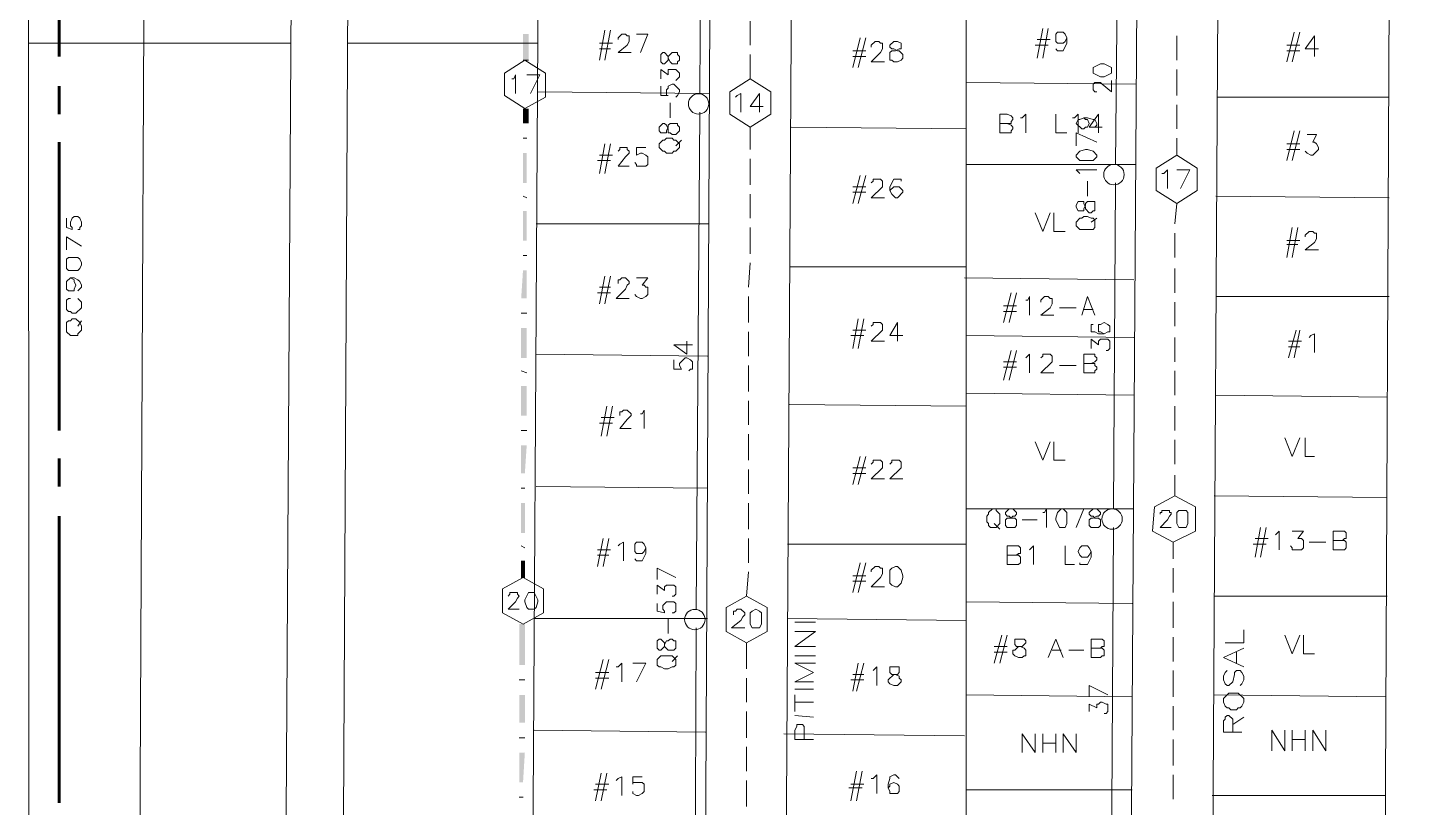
# Model space of a CAD drawing. Header units: millimetres. Extents: x 5.9 to 40.1, y 2 to 30.5.
# Drawn here: x 14.853 to 18.273, y 24.948 to 26.886 of the extents above; entities that cross this region are included whole.
import ezdxf

# ---------------------------------------------------------------- set-up
doc = ezdxf.new("R2010")
doc.units = ezdxf.units.MM
for name, color, linetype in [('PDF_0', 7, 'Continuous'), ('PDF_S24$BOUNDARY-NODE', 3, 'Continuous'), ('PDF_S24$CAAER01', 7, 'Continuous'), ('PDF_S24$NAME-ROAD', 7, 'Continuous'), ('PDF_S24$Passives-TapOffs', 7, 'Continuous'), ('PDF_S24$POLE', 7, 'Continuous'), ('PDF_S24$STRAND', 7, 'Continuous')]:
    doc.layers.add(name, color=color, linetype=linetype)
for name, color, linetype, true_color in [('PDF_S24$Actives-NodeReceiver', 104, 'Continuous', 0x009525), ('PDF_S24$Cable-565', 23, 'Continuous', 0xdd8a6e), ('PDF_S24$LOTS', 254, 'Continuous', 0xdcdcdc), ('PDF_S24$ROAD', 8, 'Continuous', 0x808080), ('PDF_S24$SDU', 157, 'Continuous', 0x396472)]:
    doc.layers.add(name, color=color, linetype=linetype, true_color=true_color)

msp = doc.modelspace()

# ---------------------------------------------------------------- hatches: boundary and pattern name
at = {"layer": 'PDF_S24$CAAER01', "transparency": 33554559}
for points in [[(16.0977, 26.8703), (16.0838, 26.8703), (16.0977, 26.8055)], [(16.0977, 26.8055), (16.0838, 26.8703), (16.0838, 26.8055)], [(16.0977, 26.6852), (16.0838, 26.6852), (16.0977, 26.6482)], [(16.0977, 26.6482), (16.0838, 26.6852), (16.0838, 26.6482)], [(16.093, 26.5742), (16.0838, 26.5742), (16.093, 26.5001)], [(16.093, 26.5001), (16.0838, 26.5742), (16.0838, 26.5001)], [(16.093, 26.4307), (16.0838, 26.4307), (16.093, 26.3567)], [(16.093, 26.3567), (16.0838, 26.4307), (16.0838, 26.3567)], [(16.093, 26.2133), (16.0838, 26.2827), (16.0792, 26.2133)], [(16.093, 26.2827), (16.0838, 26.2827), (16.093, 26.2133)], [(16.093, 26.1392), (16.0792, 26.1392), (16.093, 26.0652)], [(16.093, 26.0652), (16.0792, 26.1392), (16.0792, 26.0652)], [(16.093, 25.9958), (16.0792, 25.9958), (16.093, 25.9218)], [(16.093, 25.9218), (16.0792, 25.9958), (16.0792, 25.9218)], [(16.093, 25.8477), (16.0792, 25.8477), (16.0884, 25.7783)], [(16.0884, 25.7783), (16.0792, 25.8477), (16.0792, 25.7783)], [(16.0884, 25.7043), (16.0792, 25.7043), (16.0884, 25.6303)], [(16.0884, 25.6303), (16.0792, 25.7043), (16.0792, 25.6303)], [(16.0884, 25.5609), (16.0792, 25.5609), (16.0884, 25.5192)], [(16.0884, 25.5192), (16.0792, 25.5609), (16.0792, 25.5192)], [(16.0884, 25.4035), (16.0745, 25.4035), (16.0884, 25.3017)], [(16.0884, 25.3017), (16.0745, 25.4035), (16.0745, 25.3017)], [(16.0884, 25.2277), (16.0745, 25.2277), (16.0884, 25.1583)], [(16.0884, 25.1583), (16.0745, 25.2277), (16.0745, 25.1583)], [(16.0884, 25.0843), (16.0745, 25.0843), (16.0838, 25.0102)], [(16.0838, 25.0102), (16.0745, 25.0843), (16.0745, 25.0102)]]:
    msp.add_hatch(color=256, dxfattribs=at).paths.add_polyline_path(points)

# ---------------------------------------------------------------- linework, layer by layer
at = {"layer": 'PDF_0', "lineweight": 9}
msp.add_lwpolyline([(18.6934, 29.2162), (18.2168, 29.2625), (17.421, 29.3319), (16.9352, 29.4105), (16.4817, 29.4753), (16.1948, 29.5447), (16.0236, 29.6558), (15.8108, 29.8917), (15.5332, 30.1323), (14.853, 30.4562), (14.8576, 23.0438)], dxfattribs=at)
at = {"layer": 'PDF_S24$Actives-NodeReceiver', "lineweight": 18}
for points in [[(14.9779, 26.3845), (14.9826, 26.3845), (14.9826, 26.3891), (14.9872, 26.3937), (14.9872, 26.403), (14.9826, 26.4122), (14.9779, 26.4169), (14.9687, 26.4169), (14.9641, 26.4122), (14.9594, 26.403), (14.9594, 26.3937), (14.9641, 26.3891), (14.9641, 26.3845), (14.9502, 26.3891), (14.9502, 26.4122)], [(14.9502, 26.3336), (14.9502, 26.366), (14.9872, 26.3428)], [(14.9594, 26.2642), (14.9687, 26.2642), (14.9779, 26.2595), (14.9826, 26.2549), (14.9872, 26.2457), (14.9872, 26.241), (14.9779, 26.2318)], [(14.9779, 26.2133), (14.9872, 26.204), (14.9872, 26.1901), (14.9733, 26.1762), (14.9641, 26.1762), (14.9594, 26.1809), (14.9548, 26.1809), (14.9502, 26.1855), (14.9502, 26.2086), (14.9548, 26.2133), (14.9594, 26.2133)], [(14.9872, 26.1577), (14.9779, 26.1439)]]:
    msp.add_lwpolyline(points, dxfattribs=at)
for points in [[(14.9502, 26.2873), (14.9502, 26.3104), (14.9548, 26.3151), (14.9779, 26.3151), (14.9826, 26.3104), (14.9872, 26.3012), (14.9872, 26.2966), (14.9826, 26.2873), (14.9779, 26.2827), (14.9548, 26.2827)], [(14.9687, 26.2595), (14.9687, 26.2549), (14.9733, 26.2457), (14.9687, 26.2364), (14.9687, 26.2318), (14.9548, 26.2318), (14.9502, 26.2364), (14.9502, 26.2549), (14.9594, 26.2642)], [(14.9502, 26.13), (14.9502, 26.1531), (14.9548, 26.1577), (14.9594, 26.1577), (14.9641, 26.1624), (14.9733, 26.1624), (14.9826, 26.1531), (14.9872, 26.1439), (14.9872, 26.1346), (14.9779, 26.1254), (14.9779, 26.1207), (14.9594, 26.1207)]]:
    msp.add_lwpolyline(points, close=True, dxfattribs=at)
at = {"layer": 'PDF_S24$BOUNDARY-NODE', "lineweight": 60}
for points in [[(14.9317, 27.5273), (14.9317, 26.8148)], [(14.9317, 26.7407), (14.9317, 26.6713)], [(14.9317, 26.6019), (14.9317, 25.8847)], [(14.9317, 25.8153), (14.9317, 25.7459)], [(14.9317, 25.6719), (14.9317, 24.9593)]]:
    msp.add_lwpolyline(points, dxfattribs=at)
at = {"layer": 'PDF_S24$CAAER01', "lineweight": 0}
for points in [[(16.0838, 26.8055), (16.0977, 26.8055)], [(16.0838, 26.6112), (16.093, 26.6112)], [(16.0838, 26.4677), (16.093, 26.4631)], [(16.0838, 26.3197), (16.093, 26.3197)], [(16.0792, 26.1762), (16.093, 26.1762)], [(16.0792, 26.0328), (16.093, 26.0282)], [(16.0792, 25.8847), (16.093, 25.8847)], [(16.0792, 25.7413), (16.0884, 25.7413)], [(16.0792, 25.5979), (16.0884, 25.5932)], [(16.0792, 25.5192), (16.0884, 25.5192)], [(16.0745, 25.2647), (16.0884, 25.2647)], [(16.0745, 25.1213), (16.0884, 25.1213)], [(16.0745, 24.9732), (16.0838, 24.9732)]]:
    msp.add_lwpolyline(points, dxfattribs=at)
at = {"layer": 'PDF_S24$Cable-565', "lineweight": 13}
for points in [[(16.6483, 26.8425), (16.6483, 26.9027)], [(17.7079, 26.8055), (17.7079, 26.8657)], [(16.6483, 26.7593), (16.6483, 26.8194)], [(17.7079, 26.7176), (17.7079, 26.7824)], [(17.7079, 26.6343), (17.7079, 26.6945)], [(16.6483, 26.5834), (16.6483, 26.6389)], [(17.7079, 26.5695), (17.7079, 26.6112)], [(16.6483, 26.4955), (16.6483, 26.5603)], [(16.6483, 26.4122), (16.6483, 26.4724)], [(17.7032, 26.3983), (17.7079, 26.4492)], [(16.6483, 26.3243), (16.6483, 26.3891)], [(17.7032, 26.3151), (17.7032, 26.3752)], [(16.6437, 26.241), (16.6483, 26.3012)], [(17.7032, 26.2271), (17.7032, 26.2873)], [(16.6437, 26.1531), (16.6437, 26.2179)], [(17.7032, 26.1439), (17.7032, 26.204)], [(16.6437, 26.0698), (16.6437, 26.13)], [(17.7032, 26.0559), (17.7032, 26.1161)], [(16.6437, 25.9819), (16.6437, 26.0467)], [(17.7032, 25.9727), (17.7032, 26.0328)], [(16.6437, 25.8986), (16.6437, 25.9588)], [(17.7032, 25.8847), (17.7032, 25.9449)], [(16.6437, 25.8107), (16.6437, 25.8755)], [(17.7032, 25.8015), (17.7032, 25.8616)], [(16.6437, 25.7274), (16.6437, 25.7876)], [(17.7032, 25.7228), (17.7032, 25.7737)], [(16.6437, 25.6395), (16.6437, 25.7043)], [(16.6437, 25.5562), (16.6437, 25.6164)], [(17.6986, 25.5655), (17.6986, 25.6071)], [(16.639, 25.4729), (16.6437, 25.5331)], [(17.6986, 25.4822), (17.6986, 25.5423)], [(17.6986, 25.3943), (17.6986, 25.4591)], [(16.639, 25.2925), (16.639, 25.3573)], [(17.6986, 25.311), (17.6986, 25.3711)], [(17.6986, 25.2231), (17.6986, 25.2879)], [(16.639, 25.2092), (16.639, 25.2694)], [(16.639, 25.1213), (16.639, 25.1861)], [(17.6986, 25.1398), (17.6986, 25.1999)], [(17.6986, 25.0519), (17.6986, 25.1167)], [(16.639, 25.038), (16.639, 25.0982)], [(16.639, 24.9501), (16.639, 25.0149)], [(17.6986, 24.9686), (17.6986, 25.0287)]]:
    msp.add_lwpolyline(points, dxfattribs=at)
at = {"layer": 'PDF_S24$LOTS', "lineweight": 0}
for points in [[(16.0977, 23.053), (16.1301, 28.3648), (16.5557, 28.3602)], [(17.185, 23.053), (17.185, 28.3602), (16.7593, 28.3602)], [(17.185, 23.909), (17.185, 27.953), (17.6153, 27.953)], [(15.4869, 23.6406), (15.126, 23.6406), (15.1445, 27.4163)], [(18.2168, 23.053), (18.2354, 26.9582)], [(14.8553, 26.8472), (15.5054, 26.8472)], [(15.6489, 26.8472), (16.1208, 26.8472)], [(17.6061, 26.7454), (17.185, 26.75)], [(16.5465, 26.7222), (16.1208, 26.7269)], [(17.8097, 26.713), (18.2354, 26.713)], [(16.7501, 26.6389), (17.185, 26.6343)], [(17.6061, 26.5464), (17.185, 26.5464)], [(17.805, 26.4677), (18.2354, 26.4631)], [(16.5465, 26.3983), (16.1162, 26.3983)], [(16.7455, 26.2919), (17.185, 26.2919)], [(17.6015, 26.2595), (17.1804, 26.2642)], [(17.805, 26.2179), (18.2354, 26.2179)], [(17.6015, 26.1161), (17.185, 26.1207)], [(16.5419, 26.0698), (16.1162, 26.0745)], [(17.6015, 25.9727), (17.185, 25.9773)], [(17.805, 25.9727), (18.2307, 25.968)], [(16.7455, 25.9495), (17.185, 25.9449)], [(16.5419, 25.7413), (16.1162, 25.7459)], [(17.8004, 25.7228), (18.2307, 25.7182)], [(17.6015, 25.6904), (17.185, 25.6904)], [(16.7408, 25.6025), (17.185, 25.6025)], [(17.5968, 25.4544), (17.185, 25.4591)], [(17.8004, 25.4729), (18.2307, 25.4729)], [(16.5419, 25.4174), (16.1116, 25.4174)], [(16.7408, 25.4174), (17.185, 25.4128)], [(17.5968, 25.2231), (17.185, 25.2277)], [(17.8004, 25.2277), (18.2261, 25.2231)], [(16.5372, 25.1352), (16.1116, 25.1398)], [(16.7316, 25.1305), (17.1804, 25.1259)], [(17.5968, 24.9917), (17.185, 24.9917)], [(17.7958, 24.9779), (18.2261, 24.9779)]]:
    msp.add_lwpolyline(points, dxfattribs=at)
at = {"layer": 'PDF_S24$NAME-ROAD', "lineweight": 9}
for points in [[(16.8102, 25.4082), (16.7593, 25.4082)], [(16.8102, 25.348), (16.7593, 25.348), (16.8102, 25.385), (16.7593, 25.385)], [(17.8744, 25.3897), (17.8744, 25.3573), (17.8282, 25.3573)], [(16.8102, 25.3249), (16.7593, 25.3249)], [(17.8744, 25.2971), (17.8236, 25.3203), (17.8744, 25.3434)], [(17.8559, 25.3341), (17.8559, 25.3064)], [(16.8056, 25.2601), (16.7593, 25.2601), (16.8056, 25.2832), (16.7593, 25.3064), (16.8102, 25.3064)], [(17.8652, 25.2508), (17.8698, 25.2555), (17.8744, 25.2647), (17.8744, 25.274), (17.8698, 25.2832), (17.8652, 25.2879), (17.8559, 25.2879), (17.8513, 25.2832), (17.8513, 25.2786), (17.8467, 25.2601), (17.8374, 25.2508), (17.8328, 25.2508), (17.8282, 25.2555), (17.8236, 25.2647), (17.8236, 25.274), (17.8282, 25.2832), (17.8328, 25.2879)], [(16.8056, 25.2416), (16.7593, 25.2416)], [(16.7593, 25.2277), (16.7593, 25.1861)], [(16.8056, 25.2092), (16.7593, 25.2092)], [(16.8056, 25.1722), (16.7593, 25.1768)], [(17.8698, 25.1352), (17.8236, 25.1352), (17.8236, 25.1629), (17.8282, 25.1676), (17.8282, 25.1722), (17.8328, 25.1768), (17.8374, 25.1768), (17.8467, 25.1676), (17.8467, 25.1352)], [(16.8056, 25.1167), (16.7593, 25.1167), (16.7593, 25.1398), (16.764, 25.1491), (16.764, 25.1537), (16.7778, 25.1537), (16.7825, 25.1491), (16.7825, 25.1167)], [(17.8744, 25.1722), (17.8467, 25.1537)]]:
    msp.add_lwpolyline(points, dxfattribs=at)
msp.add_lwpolyline([(17.8236, 25.2092), (17.8236, 25.2185), (17.8374, 25.2323), (17.8606, 25.2323), (17.8744, 25.2185), (17.8744, 25.2092), (17.8698, 25.1999), (17.8652, 25.1953), (17.8606, 25.1953), (17.8559, 25.1907), (17.8421, 25.1907), (17.8374, 25.1953), (17.8328, 25.1953), (17.8282, 25.1999)], close=True, dxfattribs=at)
at = {"layer": 'PDF_S24$Passives-TapOffs', "lineweight": 9}
for points in [[(16.0375, 26.7731), (16.0884, 26.8055), (16.1393, 26.7731), (16.1393, 26.713), (16.0884, 26.6852), (16.0375, 26.7176)], [(16.6992, 26.6713), (16.6483, 26.6389), (16.5974, 26.6713), (16.5974, 26.7269), (16.6483, 26.7593), (16.6992, 26.7269)], [(17.7588, 26.4816), (17.7079, 26.4492), (17.657, 26.4816), (17.657, 26.5372), (17.7079, 26.5695), (17.7588, 26.5372)], [(17.7541, 25.6349), (17.6986, 25.6071), (17.6477, 25.6349), (17.6524, 25.695), (17.7032, 25.7228), (17.7541, 25.695)], [(17.7125, 25.6858), (17.731, 25.6858), (17.7356, 25.6812), (17.7356, 25.6534), (17.731, 25.6441), (17.7125, 25.6441), (17.7079, 25.6534), (17.7079, 25.6812)], [(16.0329, 25.4915), (16.0838, 25.5192), (16.1347, 25.4915), (16.1347, 25.4313), (16.0838, 25.4035), (16.0329, 25.4313)], [(16.0977, 25.4822), (16.1116, 25.4822), (16.1208, 25.4637), (16.1208, 25.4591), (16.1162, 25.4452), (16.1116, 25.4406), (16.0977, 25.4406), (16.093, 25.4452), (16.0884, 25.4591), (16.0884, 25.4637)], [(16.6899, 25.385), (16.639, 25.3573), (16.5881, 25.385), (16.5881, 25.4452), (16.639, 25.4729), (16.6899, 25.4452)], [(16.6622, 25.4406), (16.6714, 25.4359), (16.6761, 25.4313), (16.6761, 25.4035), (16.6714, 25.3943), (16.6529, 25.3943), (16.6483, 25.4035), (16.6483, 25.4313), (16.6529, 25.4359)]]:
    msp.add_lwpolyline(points, close=True, dxfattribs=at)
for points in [[(16.056, 26.7593), (16.0607, 26.7593), (16.0653, 26.7685), (16.0653, 26.7222)], [(16.093, 26.7685), (16.1254, 26.7685), (16.1023, 26.7222)], [(16.6113, 26.713), (16.6159, 26.7176), (16.6252, 26.7222), (16.6252, 26.676)], [(16.6807, 26.6898), (16.6483, 26.6898), (16.6714, 26.7222), (16.6714, 26.676)], [(17.6709, 26.5233), (17.6755, 26.5233), (17.6847, 26.5325), (17.6847, 26.4863)], [(17.7079, 26.5325), (17.7403, 26.5325), (17.7171, 26.4863)], [(17.6662, 25.6765), (17.6662, 25.6812), (17.6709, 25.6812), (17.6709, 25.6858), (17.6894, 25.6858), (17.6894, 25.6812), (17.694, 25.6812), (17.694, 25.6765), (17.6894, 25.6719), (17.6847, 25.6626), (17.6662, 25.6441), (17.694, 25.6441)], [(16.0745, 25.4406), (16.0468, 25.4406), (16.0653, 25.4591), (16.0699, 25.4683), (16.0745, 25.4729), (16.0699, 25.4776), (16.0699, 25.4822), (16.0514, 25.4822), (16.0514, 25.4776), (16.0468, 25.4729)], [(16.6066, 25.4267), (16.6066, 25.4359), (16.6113, 25.4359), (16.6159, 25.4406), (16.6252, 25.4406), (16.6344, 25.4313), (16.6344, 25.4267), (16.6298, 25.422), (16.6252, 25.4128), (16.602, 25.3943), (16.6344, 25.3943)]]:
    msp.add_lwpolyline(points, dxfattribs=at)
at = {"layer": 'PDF_S24$POLE', "lineweight": 0}
for points in [[(16.4447, 26.8101), (16.4447, 26.8055), (16.4354, 26.7963), (16.4308, 26.7963), (16.4262, 26.8009), (16.4262, 26.8194), (16.4308, 26.824), (16.4354, 26.824), (16.4447, 26.8148), (16.4447, 26.8101), (16.4493, 26.8009), (16.454, 26.7963), (16.4678, 26.7963), (16.4678, 26.8009), (16.4725, 26.8055), (16.4725, 26.8148), (16.4678, 26.8194), (16.4678, 26.824), (16.454, 26.824), (16.4447, 26.8148)], [(16.4262, 26.7593), (16.4262, 26.7824), (16.4447, 26.7685), (16.4447, 26.7824), (16.4632, 26.7824), (16.4725, 26.7731), (16.4725, 26.7639), (16.4632, 26.7546)], [(16.4632, 26.713), (16.4678, 26.7176), (16.4725, 26.7269), (16.4725, 26.7315), (16.4586, 26.7454), (16.454, 26.7454), (16.4447, 26.7407), (16.4447, 26.7361), (16.4401, 26.7315), (16.4401, 26.7176), (16.4447, 26.7176), (16.4262, 26.7176), (16.4262, 26.7407)], [(16.4493, 26.6991), (16.4493, 26.6621)], [(17.4765, 26.6621), (17.4858, 26.6621), (17.4997, 26.6575), (17.5043, 26.6575), (17.5089, 26.6482), (17.5089, 26.6436), (17.5043, 26.6389), (17.4997, 26.6389)], [(17.458, 26.5927), (17.458, 26.6251), (17.5089, 26.6019)], [(16.4771, 26.6066), (16.4632, 26.5927)], [(17.4673, 26.5233), (17.458, 26.5325), (17.5089, 26.5325)], [(17.4858, 26.5048), (17.4858, 26.4677)], [(17.5089, 26.4122), (17.495, 26.403)], [(17.3747, 25.6812), (17.3794, 25.6812), (17.384, 25.6904), (17.384, 25.6441)], [(17.4488, 25.6904), (17.4765, 25.6904), (17.458, 25.6441)], [(17.2683, 25.6395), (17.2544, 25.6534)], [(17.3608, 25.6626), (17.3238, 25.6626)], [(16.4169, 25.5146), (16.4169, 25.5423), (16.4632, 25.5192)], [(16.4169, 25.4776), (16.4169, 25.5007), (16.4354, 25.4868), (16.4354, 25.4961), (16.4401, 25.5007), (16.4586, 25.5007), (16.4632, 25.4961), (16.4632, 25.4776), (16.4586, 25.4729), (16.454, 25.4729)], [(16.454, 25.4313), (16.4586, 25.4313), (16.4632, 25.4359), (16.4632, 25.4544), (16.4586, 25.4591), (16.4401, 25.4591), (16.4308, 25.4498), (16.4308, 25.4406), (16.4354, 25.4359), (16.4354, 25.4313), (16.4169, 25.4359), (16.4169, 25.4544)], [(16.4447, 25.4174), (16.4447, 25.3804)], [(16.4354, 25.348), (16.4262, 25.3388), (16.4216, 25.3388), (16.4169, 25.3434), (16.4169, 25.3619), (16.4216, 25.3665), (16.4262, 25.3665), (16.4354, 25.3573), (16.4354, 25.3526), (16.4401, 25.3619), (16.4447, 25.3619), (16.4493, 25.3665), (16.454, 25.3665), (16.4586, 25.3619), (16.4632, 25.3619), (16.4632, 25.3434), (16.4586, 25.3388), (16.4447, 25.3388), (16.4354, 25.348), (16.4354, 25.3526)], [(16.4678, 25.3249), (16.454, 25.311)]]:
    msp.add_lwpolyline(points, dxfattribs=at)
for points in [[(16.4216, 26.6297), (16.4216, 26.6389), (16.4308, 26.6482), (16.4354, 26.6482), (16.4401, 26.6436), (16.4447, 26.6343), (16.4447, 26.6251), (16.4493, 26.6251), (16.454, 26.6204), (16.4632, 26.6204), (16.4725, 26.6297), (16.4725, 26.6389), (16.4678, 26.6436), (16.4678, 26.6482), (16.4493, 26.6482), (16.4447, 26.6436), (16.4447, 26.6389), (16.4401, 26.6297), (16.4401, 26.6251), (16.4262, 26.6251)], [(17.4812, 26.6575), (17.4858, 26.6575), (17.4904, 26.6482), (17.4858, 26.6389), (17.4812, 26.6389), (17.4765, 26.6343), (17.4719, 26.6343), (17.458, 26.6482), (17.4626, 26.6575), (17.4673, 26.6575), (17.4765, 26.6621)], [(16.4216, 26.5881), (16.4216, 26.5973), (16.4308, 26.6066), (16.4354, 26.6066), (16.4401, 26.6112), (16.454, 26.6112), (16.4586, 26.6066), (16.4632, 26.6066), (16.4725, 26.5973), (16.4725, 26.5881), (16.4632, 26.5788), (16.4586, 26.5788), (16.454, 26.5742), (16.4401, 26.5742), (16.4354, 26.5788), (16.4308, 26.5788)], [(17.458, 26.5649), (17.458, 26.5695), (17.4673, 26.5788), (17.4812, 26.5834), (17.4858, 26.5834), (17.4997, 26.5788), (17.5089, 26.5695), (17.5089, 26.5649), (17.4997, 26.5557), (17.4673, 26.5557)], [(17.458, 26.44), (17.458, 26.4446), (17.4626, 26.4539), (17.4765, 26.4539), (17.4765, 26.4492), (17.4812, 26.44), (17.4812, 26.4354), (17.4904, 26.4261), (17.495, 26.4261), (17.4997, 26.4307), (17.5043, 26.4307), (17.5043, 26.4539), (17.4858, 26.4539), (17.4812, 26.4492), (17.4812, 26.4446), (17.4765, 26.4354), (17.4765, 26.4307), (17.4626, 26.4307)], [(17.458, 26.3937), (17.458, 26.403), (17.4673, 26.4122), (17.4719, 26.4122), (17.4765, 26.4169), (17.4858, 26.4169), (17.495, 26.4122), (17.4997, 26.4122), (17.5043, 26.4076), (17.5043, 26.3891), (17.4997, 26.3845), (17.4673, 26.3845)], [(17.2498, 25.6904), (17.2591, 25.6904), (17.2591, 25.6858), (17.2683, 25.6765), (17.2683, 25.6534), (17.2591, 25.6441), (17.2452, 25.6441), (17.2405, 25.6488), (17.2405, 25.6534), (17.2359, 25.658), (17.2359, 25.6719), (17.2405, 25.6765), (17.2405, 25.6812)], [(17.2914, 25.6719), (17.2868, 25.6719), (17.2822, 25.6765), (17.2822, 25.6812), (17.2914, 25.6904), (17.3007, 25.6904), (17.31, 25.6812), (17.31, 25.6765), (17.3053, 25.6719), (17.3007, 25.6719), (17.2961, 25.6673), (17.2868, 25.6673), (17.2822, 25.6626), (17.2822, 25.6488), (17.2868, 25.6441), (17.3053, 25.6441), (17.31, 25.6488), (17.31, 25.6626), (17.3053, 25.6673), (17.2961, 25.6673)], [(17.421, 25.6904), (17.4256, 25.6904), (17.4349, 25.6812), (17.4349, 25.6534), (17.4303, 25.6441), (17.4164, 25.6441), (17.4071, 25.6626), (17.4071, 25.6673), (17.4117, 25.6812)], [(17.4997, 25.6904), (17.5089, 25.6904), (17.5182, 25.6812), (17.5182, 25.6765), (17.5135, 25.6719), (17.5089, 25.6719), (17.4997, 25.6673), (17.495, 25.6673), (17.4904, 25.6626), (17.4904, 25.6488), (17.495, 25.6441), (17.5135, 25.6441), (17.5182, 25.6488), (17.5182, 25.6626), (17.5135, 25.6673), (17.5043, 25.6673), (17.4997, 25.6719), (17.495, 25.6719), (17.4904, 25.6765), (17.4904, 25.6812)], [(16.4169, 25.3017), (16.4169, 25.3156), (16.4262, 25.3249), (16.454, 25.3249), (16.4632, 25.3156), (16.4632, 25.3017), (16.4586, 25.2971), (16.454, 25.2971), (16.4447, 25.2925), (16.4354, 25.2925), (16.4262, 25.2971), (16.4216, 25.2971)]]:
    msp.add_lwpolyline(points, close=True, dxfattribs=at)
for centre in [(16.5199, 26.6966), (17.5517, 26.5208), (17.5471, 25.6648), (16.5106, 25.4149)]:
    msp.add_circle(centre, 0.0254, dxfattribs=at)
at = {"layer": 'PDF_S24$ROAD', "lineweight": 0}
for points in [[(16.528, 23.053), (16.5557, 28.3602), (16.7593, 28.3602), (16.7269, 23.053)], [(17.8097, 27.2312), (17.8143, 27.953), (17.6153, 27.953), (17.5829, 23.053)], [(15.51, 27.606), (15.5147, 27.916), (15.6535, 27.916), (15.6303, 23.5018)], [(15.4869, 23.5805), (15.51, 27.3654)], [(17.7865, 23.053), (17.8097, 26.9397)]]:
    msp.add_lwpolyline(points, dxfattribs=at)
at = {"layer": 'PDF_S24$SDU', "lineweight": 0}
for points in [[(17.3608, 26.8101), (17.3747, 26.8842)], [(17.3747, 26.8101), (17.3886, 26.8842)], [(16.2735, 26.8055), (16.2874, 26.8796)], [(16.2874, 26.8055), (16.3013, 26.8796)], [(16.3198, 26.8564), (16.3198, 26.861), (16.329, 26.8703), (16.3383, 26.8703), (16.3429, 26.8657), (16.3475, 26.8657), (16.3475, 26.8518), (16.3429, 26.8425), (16.3198, 26.824), (16.3522, 26.824)], [(16.366, 26.8703), (16.3938, 26.8703), (16.3753, 26.824)], [(16.9028, 26.787), (16.9213, 26.861)], [(16.9167, 26.787), (16.9352, 26.861)], [(16.949, 26.8379), (16.949, 26.8425), (16.9583, 26.8518), (16.9676, 26.8518), (16.9722, 26.8472), (16.9768, 26.8472), (16.9768, 26.8333), (16.9722, 26.824), (16.949, 26.8009), (16.9814, 26.8009)], [(17.3932, 26.8564), (17.3608, 26.8564)], [(17.4349, 26.861), (17.4349, 26.8472), (17.4256, 26.8287), (17.4117, 26.8287), (17.4071, 26.8333)], [(17.9809, 26.8009), (17.9994, 26.8749)], [(17.9947, 26.8009), (18.0133, 26.8749)], [(18.0595, 26.8333), (18.0271, 26.8333), (18.0503, 26.8657), (18.0503, 26.8148)], [(16.3059, 26.8472), (16.2735, 26.8472)], [(16.3013, 26.8333), (16.2735, 26.8333)], [(16.9352, 26.8287), (16.9028, 26.8287)], [(17.3886, 26.8425), (17.3562, 26.8425)], [(18.0133, 26.8425), (17.9809, 26.8425)], [(18.0133, 26.8287), (17.9809, 26.8287)], [(16.9352, 26.8148), (16.9028, 26.8148)], [(17.2868, 26.6482), (17.2961, 26.6436), (17.3007, 26.6389), (17.3007, 26.6343), (17.2961, 26.6297), (17.2961, 26.6251), (17.2683, 26.6251), (17.2683, 26.6713), (17.2868, 26.6713), (17.2961, 26.6667), (17.3007, 26.6621), (17.3007, 26.6575), (17.2961, 26.6528), (17.2961, 26.6482), (17.2683, 26.6482)], [(17.3192, 26.6621), (17.3238, 26.6621), (17.3331, 26.6713), (17.3331, 26.6251)], [(17.4349, 26.6251), (17.4071, 26.6251), (17.4071, 26.6713)], [(17.4488, 26.6621), (17.4534, 26.6621), (17.4626, 26.6713), (17.4626, 26.6251)], [(17.5228, 26.6389), (17.4904, 26.6389), (17.5135, 26.6713), (17.5135, 26.6251)], [(17.9809, 26.5557), (17.9994, 26.6297)], [(17.9947, 26.5557), (18.0133, 26.6297)], [(18.0318, 26.6204), (18.0549, 26.6204), (18.0456, 26.6019), (18.0503, 26.6019), (18.0549, 26.5973), (18.0595, 26.5881), (18.0595, 26.5834), (18.0456, 26.5695), (18.041, 26.5695), (18.0318, 26.5742), (18.0271, 26.5788)], [(16.2735, 26.5233), (16.2874, 26.5973)], [(16.2874, 26.5233), (16.3013, 26.5973)], [(16.3475, 26.5418), (16.3198, 26.5418), (16.3383, 26.5649), (16.3475, 26.5742), (16.3475, 26.5788), (16.3429, 26.5834), (16.3429, 26.5881), (16.3244, 26.5881), (16.3244, 26.5834), (16.3198, 26.5788)], [(16.3614, 26.551), (16.366, 26.5464), (16.366, 26.5418), (16.3892, 26.5418), (16.3938, 26.5464), (16.3938, 26.5649), (16.3892, 26.5695), (16.3799, 26.5742), (16.3753, 26.5742), (16.366, 26.5695), (16.366, 26.5881), (16.3892, 26.5881)], [(18.0133, 26.5973), (17.9809, 26.5973)], [(18.0133, 26.5834), (17.9809, 26.5834)], [(16.3013, 26.5557), (16.2689, 26.5557)], [(16.3059, 26.5695), (16.2735, 26.5695)], [(16.9028, 26.4492), (16.9213, 26.5186)], [(16.9167, 26.4492), (16.9352, 26.5186)], [(16.9814, 26.4631), (16.949, 26.4631), (16.9768, 26.4909), (16.9768, 26.5048), (16.9722, 26.5094), (16.9537, 26.5094), (16.9537, 26.5048), (16.949, 26.5001)], [(16.9953, 26.4816), (17.0046, 26.4909), (17.0185, 26.4909), (17.0277, 26.4816), (17.0277, 26.477), (17.0138, 26.4631), (17.0092, 26.4631), (16.9999, 26.4724), (16.9953, 26.4816), (16.9953, 26.4909), (17.0046, 26.5094), (17.0231, 26.5094), (17.0231, 26.5048)], [(16.9352, 26.4909), (16.9028, 26.4909)], [(16.9352, 26.477), (16.9028, 26.477)], [(17.3932, 26.4261), (17.3747, 26.3798), (17.3562, 26.4261)], [(17.4303, 26.3798), (17.4025, 26.3798), (17.4025, 26.4261)], [(17.9809, 26.3151), (17.9947, 26.3891)], [(17.9947, 26.3151), (18.0086, 26.3891)], [(18.0271, 26.366), (18.0271, 26.3706), (18.0364, 26.3798), (18.0456, 26.3798), (18.0503, 26.3752), (18.0549, 26.3752), (18.0549, 26.3613), (18.0503, 26.3521), (18.0271, 26.3336), (18.0595, 26.3336)], [(18.0133, 26.3567), (17.9809, 26.3567)], [(18.0086, 26.3474), (17.9809, 26.3474)], [(16.2735, 26.1994), (16.2874, 26.2688)], [(16.2874, 26.1994), (16.3013, 26.2688)], [(16.3013, 26.241), (16.2735, 26.241)], [(16.3198, 26.2503), (16.3198, 26.2595), (16.3244, 26.2595), (16.329, 26.2642), (16.3383, 26.2642), (16.3475, 26.2549), (16.3475, 26.2503), (16.3429, 26.2457), (16.3383, 26.2364), (16.3151, 26.2133), (16.3475, 26.2133)], [(16.366, 26.2642), (16.3938, 26.2642), (16.3799, 26.2457), (16.3845, 26.2457), (16.3892, 26.241), (16.3938, 26.241), (16.3938, 26.2225), (16.3892, 26.2179), (16.3799, 26.2133), (16.3753, 26.2133), (16.366, 26.2179), (16.3614, 26.2225)], [(16.3013, 26.2271), (16.2689, 26.2271)], [(17.2776, 26.1531), (17.2961, 26.2271)], [(17.2914, 26.1531), (17.31, 26.2271)], [(17.3331, 26.2086), (17.3377, 26.2086), (17.3423, 26.2179), (17.3423, 26.1716)], [(17.3701, 26.204), (17.3701, 26.2086), (17.3794, 26.2179), (17.3886, 26.2179), (17.3932, 26.2133), (17.3979, 26.2133), (17.3979, 26.1994), (17.3932, 26.1901), (17.3701, 26.1716), (17.4025, 26.1716)], [(17.4719, 26.1716), (17.4858, 26.2179), (17.5043, 26.1716)], [(17.31, 26.1948), (17.2776, 26.1948)], [(17.31, 26.1809), (17.2776, 26.1809)], [(17.458, 26.1901), (17.4164, 26.1901)], [(17.4997, 26.1855), (17.4765, 26.1855)], [(16.9028, 26.0883), (16.9167, 26.1624)], [(16.9352, 26.1346), (16.9028, 26.1346)], [(16.9167, 26.0883), (16.9305, 26.1624)], [(16.9814, 26.1068), (16.949, 26.1068), (16.9768, 26.1346), (16.9768, 26.1485), (16.9722, 26.1531), (16.9537, 26.1531), (16.9537, 26.1485), (16.949, 26.1439)], [(17.0277, 26.1207), (16.9953, 26.1207), (17.0138, 26.1531), (17.0138, 26.1068)], [(17.9855, 26.0652), (18.004, 26.1346)], [(17.9994, 26.0652), (18.0133, 26.1346)], [(16.9305, 26.1207), (16.8981, 26.1207)], [(18.0179, 26.1068), (17.9855, 26.1068)], [(18.0364, 26.1161), (18.041, 26.1207), (18.0503, 26.1254), (18.0503, 26.0791)], [(17.2776, 26.0097), (17.2961, 26.0837)], [(17.2914, 26.0097), (17.31, 26.0837)], [(17.3331, 26.0652), (17.3423, 26.0745), (17.3423, 26.0282)], [(17.4025, 26.0282), (17.3701, 26.0282), (17.3979, 26.0559), (17.3979, 26.0698), (17.3932, 26.0745), (17.3747, 26.0745), (17.3747, 26.0698), (17.3701, 26.0652)], [(17.495, 26.0513), (17.5043, 26.0513), (17.5043, 26.0467), (17.5089, 26.0421), (17.5089, 26.0374), (17.5043, 26.0328), (17.5043, 26.0282), (17.4765, 26.0282), (17.4765, 26.0745), (17.5043, 26.0745), (17.5043, 26.0698), (17.5089, 26.0652), (17.5089, 26.0606), (17.5043, 26.0559), (17.495, 26.0513), (17.4765, 26.0513)], [(18.0133, 26.093), (17.9855, 26.093)], [(17.31, 26.0559), (17.2776, 26.0559)], [(17.31, 26.0421), (17.2776, 26.0421)], [(17.458, 26.0467), (17.4164, 26.0467)], [(16.2781, 25.8709), (16.292, 25.9449)], [(16.292, 25.8709), (16.3059, 25.9449)], [(16.3244, 25.9218), (16.3244, 25.931), (16.329, 25.931), (16.3337, 25.9356), (16.3429, 25.9356), (16.3522, 25.9264), (16.3522, 25.9218), (16.3429, 25.9125), (16.3244, 25.8894), (16.3522, 25.8894)], [(16.3753, 25.9264), (16.3799, 25.9264), (16.3845, 25.9356), (16.3845, 25.8894)], [(16.3059, 25.9033), (16.2735, 25.9033)], [(16.3105, 25.9171), (16.2781, 25.9171)], [(18.0133, 25.8662), (17.9947, 25.82), (17.9762, 25.8662)], [(18.0503, 25.82), (18.0271, 25.82), (18.0271, 25.8662)], [(17.3932, 25.857), (17.3747, 25.8107), (17.3562, 25.857)], [(17.4303, 25.8107), (17.4025, 25.8107), (17.4025, 25.857)], [(16.9028, 25.7506), (16.9213, 25.82)], [(16.9352, 25.7922), (16.9028, 25.7922)], [(16.9167, 25.7506), (16.9352, 25.82)], [(16.9814, 25.7644), (16.949, 25.7644), (16.9768, 25.7922), (16.9768, 25.8061), (16.9722, 25.8107), (16.9537, 25.8107), (16.9537, 25.8061), (16.949, 25.8015)], [(17.0277, 25.7644), (16.9953, 25.7644), (17.0231, 25.7922), (17.0231, 25.8061), (17.0185, 25.8107), (16.9999, 25.8107), (16.9999, 25.8061), (16.9953, 25.8015)], [(16.9352, 25.7783), (16.9028, 25.7783)], [(17.9022, 25.5701), (17.9161, 25.6441)], [(17.9161, 25.5701), (17.93, 25.6441)], [(17.9531, 25.6256), (17.9624, 25.6349), (17.9624, 25.5886)], [(17.9947, 25.6349), (18.0225, 25.6349), (18.0086, 25.6164), (18.0179, 25.6164), (18.0225, 25.6118), (18.0225, 25.5932), (18.0179, 25.5886), (17.9947, 25.5886), (17.9947, 25.5932), (17.9901, 25.5979)], [(18.1197, 25.6118), (18.1243, 25.6118), (18.1289, 25.6071), (18.1289, 25.5932), (18.1243, 25.5886), (18.0965, 25.5886), (18.0965, 25.6349), (18.1243, 25.6349), (18.1289, 25.6303), (18.1289, 25.6164), (18.1243, 25.6164), (18.1197, 25.6118), (18.0965, 25.6118)], [(16.2689, 25.547), (16.2828, 25.6164)], [(16.3013, 25.5886), (16.2689, 25.5886)], [(16.2828, 25.547), (16.2966, 25.6164)], [(16.3198, 25.5979), (16.3244, 25.6025), (16.3337, 25.6071), (16.3337, 25.5609)], [(16.3892, 25.5932), (16.3892, 25.5794), (16.3799, 25.5609), (16.366, 25.5609), (16.3614, 25.5655)], [(17.31, 25.5747), (17.3146, 25.5747), (17.3192, 25.5701), (17.3192, 25.5562), (17.3146, 25.5516), (17.2868, 25.5516), (17.2868, 25.5979), (17.3146, 25.5979), (17.3192, 25.5932), (17.3192, 25.5794), (17.3146, 25.5794), (17.31, 25.5747), (17.2868, 25.5747)], [(17.3423, 25.5886), (17.3516, 25.5979), (17.3516, 25.5516)], [(17.4534, 25.5516), (17.4303, 25.5516), (17.4303, 25.5979)], [(17.93, 25.6025), (17.8976, 25.6025)], [(17.9346, 25.6164), (17.9022, 25.6164)], [(18.078, 25.6071), (18.0364, 25.6071)], [(16.2966, 25.5747), (16.2689, 25.5747)], [(16.9028, 25.4822), (16.9213, 25.5562)], [(16.9167, 25.4822), (16.9352, 25.5562)], [(17.495, 25.584), (17.495, 25.5701), (17.4858, 25.5516), (17.4673, 25.5516), (17.4673, 25.5562)], [(16.9352, 25.5238), (16.9028, 25.5238)], [(16.949, 25.5331), (16.949, 25.5377), (16.9583, 25.547), (16.9676, 25.547), (16.9722, 25.5423), (16.9768, 25.5423), (16.9768, 25.5285), (16.9722, 25.5192), (16.949, 25.4961), (16.9814, 25.4961)], [(16.9352, 25.51), (16.9028, 25.51)], [(17.2544, 25.3064), (17.2729, 25.3758)], [(17.2868, 25.348), (17.2544, 25.348)], [(17.2683, 25.3064), (17.2868, 25.3758)], [(17.3886, 25.3203), (17.4071, 25.3665), (17.4256, 25.3203)], [(17.5182, 25.3434), (17.5228, 25.3434), (17.5274, 25.3388), (17.5274, 25.3249), (17.5228, 25.3249), (17.5182, 25.3203), (17.495, 25.3203), (17.495, 25.3665), (17.5228, 25.3665), (17.5274, 25.3619), (17.5274, 25.348), (17.5228, 25.348), (17.5182, 25.3434), (17.495, 25.3434)], [(18.0133, 25.3758), (17.9947, 25.3295), (17.9762, 25.3758)], [(18.0503, 25.3295), (18.0225, 25.3295), (18.0225, 25.3758)], [(16.2642, 25.2416), (16.2828, 25.3156)], [(16.2781, 25.2416), (16.2966, 25.3156)], [(17.2868, 25.3341), (17.2544, 25.3341)], [(17.421, 25.3388), (17.3979, 25.3388)], [(17.4765, 25.3388), (17.4395, 25.3388)], [(16.2966, 25.2832), (16.2642, 25.2832)], [(16.3151, 25.2971), (16.3198, 25.2971), (16.329, 25.3064), (16.329, 25.2601)], [(16.3568, 25.3064), (16.3892, 25.3064), (16.366, 25.2601)], [(16.9028, 25.237), (16.9167, 25.3064)], [(16.9305, 25.2786), (16.9028, 25.2786)], [(16.912, 25.237), (16.9305, 25.3064)], [(16.9537, 25.2879), (16.9629, 25.2971), (16.9629, 25.2508)], [(16.2966, 25.2694), (16.2642, 25.2694)], [(16.9305, 25.2647), (16.8981, 25.2647)], [(17.9439, 25.0889), (17.9439, 25.1398), (17.9762, 25.0889), (17.9762, 25.1398)], [(17.9947, 25.0889), (17.9947, 25.1398)], [(18.0271, 25.0889), (18.0271, 25.1398)], [(18.0456, 25.0889), (18.0456, 25.1398), (18.078, 25.0889), (18.078, 25.1398)], [(17.3238, 25.0843), (17.3238, 25.1305), (17.3562, 25.0843), (17.3562, 25.1305)], [(17.3747, 25.0843), (17.3747, 25.1305)], [(17.4071, 25.1074), (17.3747, 25.1074)], [(17.4071, 25.0843), (17.4071, 25.1305)], [(17.4256, 25.0843), (17.4256, 25.1305), (17.458, 25.0843), (17.458, 25.1305)], [(18.0271, 25.1167), (17.9947, 25.1167)], [(16.8981, 24.964), (16.912, 25.038)], [(16.912, 24.964), (16.9259, 25.038)], [(16.2642, 24.964), (16.2781, 25.0334)], [(16.2966, 25.0056), (16.2642, 25.0056)], [(16.2781, 24.964), (16.292, 25.0334)], [(16.3151, 25.0149), (16.3198, 25.0195), (16.329, 25.0241), (16.329, 24.9779)], [(16.3568, 24.9871), (16.3568, 24.9825), (16.366, 24.9779), (16.3707, 24.9779), (16.3799, 24.9825), (16.3845, 24.9871), (16.3845, 25.0056), (16.3799, 25.0102), (16.3568, 25.0102), (16.3568, 25.0056), (16.3568, 25.0241), (16.3799, 25.0241)], [(16.9305, 25.0056), (16.8981, 25.0056)], [(16.949, 25.0195), (16.9537, 25.0195), (16.9629, 25.0287), (16.9629, 24.9825)], [(16.9907, 24.9964), (16.9907, 25.0056), (16.9953, 25.0195), (16.9953, 25.0241), (17.0046, 25.0287), (17.0092, 25.0287), (17.0185, 25.0195)], [(16.292, 24.9917), (16.2596, 24.9917)], [(16.9259, 24.9964), (16.8935, 24.9964)]]:
    msp.add_lwpolyline(points, dxfattribs=at)
for points in [[(17.0046, 26.8518), (17.0138, 26.8518), (17.0231, 26.8472), (17.0231, 26.8333), (17.0185, 26.8333), (17.0092, 26.8287), (16.9999, 26.8287), (16.9953, 26.824), (16.9953, 26.8055), (16.9999, 26.8055), (17.0046, 26.8009), (17.0138, 26.8009), (17.0231, 26.8055), (17.0277, 26.8101), (17.0277, 26.8194), (17.0185, 26.8287), (17.0138, 26.8287), (17.0046, 26.8333), (16.9999, 26.8333), (16.9953, 26.8379), (16.9953, 26.8425)], [(17.4303, 26.8518), (17.4256, 26.8472), (17.4117, 26.8472), (17.4071, 26.8518), (17.4071, 26.8703), (17.4117, 26.8749), (17.4256, 26.8749), (17.4303, 26.8703), (17.4349, 26.861)], [(16.3845, 25.584), (16.3799, 25.5794), (16.366, 25.5794), (16.3614, 25.584), (16.3614, 25.6025), (16.366, 25.6071), (16.3799, 25.6071), (16.3845, 25.6025), (16.3892, 25.5932)], [(17.4904, 25.5747), (17.4858, 25.5701), (17.4719, 25.5701), (17.4673, 25.5747), (17.4626, 25.584), (17.4673, 25.5932), (17.4719, 25.5979), (17.4858, 25.5979), (17.4904, 25.5932), (17.495, 25.584)], [(17.0092, 25.547), (17.0138, 25.547), (17.0231, 25.5377), (17.0277, 25.5238), (17.0277, 25.5192), (17.0231, 25.5053), (17.0138, 25.4961), (17.0092, 25.4961), (16.9999, 25.5007), (16.9953, 25.5053), (16.9953, 25.5377), (16.9999, 25.5423)], [(17.3053, 25.3665), (17.3285, 25.3665), (17.3331, 25.3619), (17.3331, 25.3573), (17.3238, 25.348), (17.3146, 25.348), (17.3053, 25.3388), (17.3007, 25.3388), (17.3007, 25.3295), (17.3053, 25.3249), (17.3146, 25.3203), (17.3238, 25.3203), (17.3285, 25.3249), (17.3331, 25.3249), (17.3331, 25.3388), (17.3285, 25.3434), (17.3192, 25.348), (17.31, 25.348), (17.3053, 25.3526)], [(16.9953, 25.2971), (17.0185, 25.2971), (17.0185, 25.2832), (17.0138, 25.2786), (17.0046, 25.2786), (16.9907, 25.2647), (16.9907, 25.2601), (16.9953, 25.2555), (17.0046, 25.2508), (17.0138, 25.2508), (17.0231, 25.2601), (17.0231, 25.2647), (17.0185, 25.2694), (17.0185, 25.274), (17.0092, 25.2786), (16.9999, 25.2786), (16.9953, 25.2832)], [(16.9953, 25.001), (16.9953, 25.0056), (17.0046, 25.0102), (17.0138, 25.0056), (17.0185, 25.001), (17.0185, 24.9871), (17.0138, 24.9825), (16.9953, 24.9825), (16.9953, 24.9871), (16.9907, 24.9964)]]:
    msp.add_lwpolyline(points, close=True, dxfattribs=at)
at = {"layer": 'PDF_S24$STRAND', "color": 254, "lineweight": 0, "true_color": 0xdcdcdc}
for points in [[(16.528, 27.5782), (16.5234, 26.7222)], [(17.5598, 26.9721), (17.5552, 26.5464)], [(16.5234, 26.676), (16.5141, 25.4406)], [(17.5552, 26.5001), (17.5506, 25.6904)], [(17.5506, 25.6441), (17.5459, 24.8113)], [(16.5141, 25.3943), (16.5095, 24.3254)]]:
    msp.add_lwpolyline(points, dxfattribs=at)
at = {"layer": 'PDF_S24$STRAND', "lineweight": 0}
for points in [[(17.4997, 26.7731), (17.4997, 26.787), (17.5182, 26.7963), (17.5274, 26.7963), (17.5459, 26.787), (17.5459, 26.7731), (17.5274, 26.7639), (17.5182, 26.7639)], [(17.5182, 26.13), (17.5135, 26.13), (17.5135, 26.1485), (17.5182, 26.1485), (17.5274, 26.1531), (17.5367, 26.1485), (17.5413, 26.1439), (17.5413, 26.13), (17.5367, 26.13), (17.5274, 26.1254)]]:
    msp.add_lwpolyline(points, close=True, dxfattribs=at)
for points in [[(17.5089, 26.7269), (17.5043, 26.7269), (17.4997, 26.7315), (17.4997, 26.7454), (17.5043, 26.75), (17.5182, 26.75), (17.5228, 26.7454), (17.5459, 26.7269), (17.5459, 26.7546)], [(17.5274, 26.1254), (17.5135, 26.1254), (17.5043, 26.13), (17.495, 26.13), (17.495, 26.1485), (17.4997, 26.1485)], [(16.491, 26.1068), (16.491, 26.0745), (16.4586, 26.0976), (16.5049, 26.0976)], [(17.495, 26.0883), (17.495, 26.1115), (17.5135, 26.0976), (17.5135, 26.1068), (17.5182, 26.1115), (17.5367, 26.1115), (17.5413, 26.1068), (17.5413, 26.0883), (17.5367, 26.0837), (17.532, 26.0837)], [(16.4956, 26.0328), (16.5002, 26.0374), (16.5049, 26.0374), (16.5049, 26.0559), (16.5002, 26.0606), (16.491, 26.0652), (16.4863, 26.0652), (16.4725, 26.0513), (16.4725, 26.0467), (16.4771, 26.0374), (16.4586, 26.0374), (16.4586, 26.0606)], [(17.4904, 25.2231), (17.4904, 25.2508), (17.5367, 25.2277)], [(17.4904, 25.1861), (17.4904, 25.2046), (17.5089, 25.1953), (17.5089, 25.2046), (17.5135, 25.2046), (17.5182, 25.2092), (17.5228, 25.2092), (17.532, 25.2046), (17.5367, 25.2046), (17.5367, 25.1861), (17.532, 25.1814), (17.5274, 25.1814)]]:
    msp.add_lwpolyline(points, dxfattribs=at)

doc.saveas('drawing.dxf')
